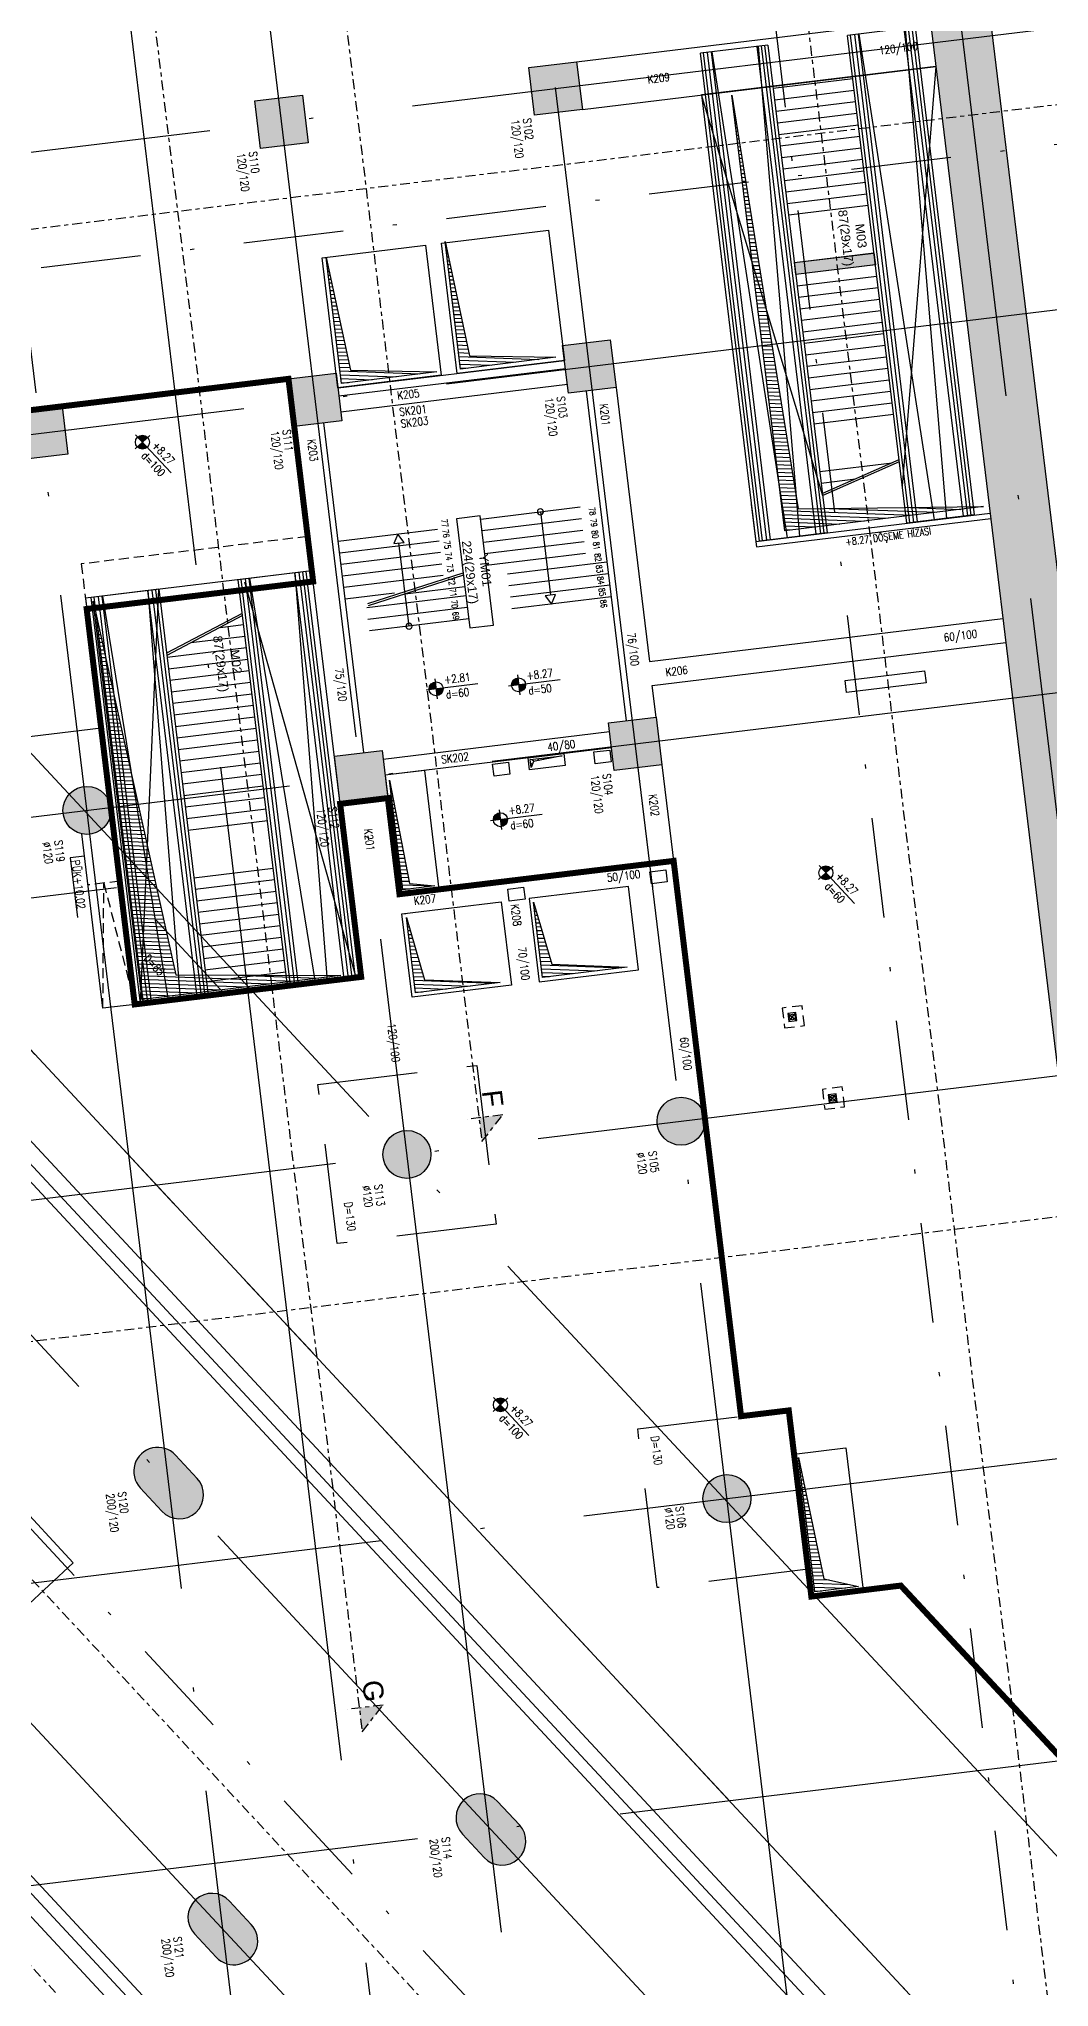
# Model space of a CAD drawing. Header units: millimetres. Extents: x 400392 to 401301, y 4543945 to 4544121.
# Drawn here: x 400455.02 to 400480.26, y 4544036.97 to 4544085.66 of the extents above; entities that cross this region are included whole.
import ezdxf
from ezdxf.enums import TextEntityAlignment as Align

# ---------------------------------------------------------------- set-up
doc = ezdxf.new("R2010")
doc.units = ezdxf.units.MM
for name, pattern in [('ACAD_ISO07W100', [3, 0, -3]), ('AKS', [3, 2.5, -0.25, 0, -0.25]), ('CENTER', [2, 1.25, -0.25, 0.25, -0.25]), ('CIZGI', [0.4, 0.25, -0.15]), ('CONTINU', [0]), ('DASHDOT2', [0.5, 0.25, -0.125, 0, -0.125]), ('HIDDEN', [0.375, 0.25, -0.125])]:
    doc.linetypes.add(name, pattern=pattern)
doc.layers.add('A-DETL', color=90, linetype='Continuous', lineweight=15)
for name, color, linetype in [('aks prota', 2, 'AKS'), ('boşluk prota', 2, 'Continuous'), ('boşluk taraması prota', 252, 'Continuous'), ('kesit prota', 1, 'Continuous'), ('kesit tarama prota', 252, 'Continuous'), ('kiriş boyutu prota', 6, 'Continuous'), ('kiriş prota', 6, 'Continuous'), ('kolon prota', 1, 'Continuous'), ('kolon tarama prota', 252, 'Continuous'), ('lkolon prota', 4, 'Continuous'), ('merdiven prota', 2, 'Continuous'), ('metraj prota', 2, 'Continuous'), ('not prota', 2, 'Continuous'), ('perde prota', 1, 'Continuous'), ('PRT-AL-TUNEL_EKSENI', 14, 'DASHDOT2'), ('PRT-MI-a_fit_drainage', 10, 'Continuous'), ('PRT-MI-ad_dim', 8, 'Continuous'), ('prt-s-taxis', 7, 'Continuous'), ('skesit prota', 7, 'Continuous'), ('st-s_level (kot)', 6, 'Continuous'), ('st-s_levelmark (kot işareti)', 4, 'Continuous'), ('st_s_not çizgisi', 4, 'CIZGI'), ('st_s_ölçü', 4, 'Continuous'), ('temel prota', 6, 'Continuous'), ('tkesit prota', 7, 'Continuous'), ('tkolon prota', 6, 'Continuous'), ('tnot prota', 4, 'Continuous')]:
    doc.layers.add(name, color=color, linetype=linetype)
doc.styles.add('Arial', font='Arial.ttf')
doc.styles.add('OLCU', font='romanstw.shx')
doc.styles.add('PRT-MI-a_Arial', font='Arial.ttf', dxfattribs={"height": 30})
doc.styles.add('TKIRIS', font='romanstw.shx')
doc.styles.add('tkolon', font='romanstw.shx')
doc.styles.add('TNOT', font='romanstw.shx', dxfattribs={"width": 0.8, "height": 250})

# ---------------------------------------------------------------- blocks, each defined once
blk = doc.blocks.new('Stair_Anotation')
at = {"color": 0, "style": 'PRT-MI-a_Arial'}
blk.add_attdef('M.ADI', text='', height=0.2, dxfattribs=at).set_placement((0, 0), align=Align.BOTTOM_CENTER)
blk.add_attdef('BAS.SAYI-(EN-RIHT)', text='', height=0.2, dxfattribs=at).set_placement((0, -0.08), align=Align.TOP_CENTER)
blk = doc.blocks.new('*U88')
at = {"layer": 'metraj prota', "color": 4}
blk.add_lwpolyline([(-232, 0), (-209.5, 13), (-209.5, -13)], close=True, dxfattribs=at)
blk.add_lwpolyline([(0, 0), (-209.5, 0)], dxfattribs=at)
blk.add_circle((0, 0), 7.5, dxfattribs=at)
blk = doc.blocks.new('*U89')
at = {"layer": 'metraj prota', "color": 4}
blk.add_lwpolyline([(-232.3, 0), (-209.8, 13), (-209.8, -13)], close=True, dxfattribs=at)
blk.add_lwpolyline([(0, 0), (-209.8, 0)], dxfattribs=at)
blk.add_circle((0, 0), 7.5, dxfattribs=at)
blk = doc.blocks.new('A$C48E027B0')
at = {"color": 253}
blk.add_line((-2321.8, 33.7), (-2321.8, -136.3), dxfattribs=at)
blk.add_lwpolyline([(-1299.4, 33.7), (-1299.4, -136.3)], dxfattribs=at)
at = {"layer": 'st_s_ölçü', "color": 252, "ltscale": 0.1}
for points in [[(-2321.8, 33.7), (-1299.4, 33.7)], [(-1299.4, 26.2), (-2321.8, 26.2)], [(-2321.8, 16.4), (-1299.4, 16.4)], [(-1299.4, 6.2), (-2321.8, 6.2)], [(-2321.8, 6.2), (-1299.4, -36.3)], [(-1299.4, -66.3), (-2321.8, -107)], [(-1299.4, -108.8), (-2321.8, -108.8)], [(-2321.8, -119.1), (-1299.4, -119.1)], [(-1299.4, -128.8), (-2321.8, -128.8)], [(-1299.4, -136.3), (-2321.8, -136.3)]]:
    blk.add_lwpolyline(points, dxfattribs=at)
blk = doc.blocks.new('yürüyen mer 4')
at = {"color": 253}
blk.add_line((53984.2, 3429.1), (53984.2, 3599.1), dxfattribs=at)
blk.add_lwpolyline([(52756.3, 3429.1), (52756.3, 3599.1)], dxfattribs=at)
at = {"layer": 'st_s_ölçü', "color": 252, "ltscale": 0.1}
for points in [[(52756.3, 3599.1), (53984.2, 3599.1)], [(52756.3, 3591.6), (53984.2, 3591.6)], [(53984.2, 3581.8), (52756.3, 3581.8)], [(52756.3, 3571.6), (53984.2, 3571.6)], [(52756.3, 3529.1), (53984.2, 3569.8)], [(53984.2, 3453.6), (52756.3, 3499.1)], [(52756.3, 3456.6), (53984.2, 3456.6)], [(53984.2, 3446.3), (52756.3, 3446.3)], [(52756.3, 3436.6), (53984.2, 3436.6)], [(53984.2, 3429.1), (52756.3, 3429.1)]]:
    blk.add_lwpolyline(points, dxfattribs=at)
blk = doc.blocks.new('PLAN_KOT')
at = {"layer": 'st-s_levelmark (kot işareti)'}
h = blk.add_hatch(color=256, dxfattribs=at)
h.paths.add_polyline_path([(0, 17.5, 0.414214), (-17.5, 0), (0, 0)])
h.paths.add_polyline_path([(17.5, 0), (0, 0), (0, -17.5, 0.414214)])
for p, q in [((105, 0), (-25, 0)), ((0, 25), (0, -25))]:
    blk.add_line(p, q, dxfattribs=at)
blk.add_circle((0, 0), 17.5, dxfattribs=at)
at = {"layer": 'st-s_level (kot)', "color": 6, "style": 'OLCU', "width": 0.8}
for tag, p in [('KOT', (22.7, 9.8)), ('DÖŞEME_KALINLIĞI', (22.7, -27.6))]:
    blk.add_attdef(tag, p, '', height=20, dxfattribs=at)
blk = doc.blocks.new('YER SUZGECI_20x20')
at = {"color": 2}
blk.add_lwpolyline([(-20, 0), (0, 0), (0, 20), (-20, 20)], close=True, dxfattribs=at)
for points in [[(0, 20), (-20, 0)], [(-20, 20), (0, 0)]]:
    blk.add_lwpolyline(points, dxfattribs=at)
blk.add_circle((-10, 10), 7, dxfattribs=at)

msp = doc.modelspace()

# ---------------------------------------------------------------- hatches: boundary and pattern name
at = {"layer": 'boşluk taraması prota', "ltscale": 2}
h = msp.add_hatch(dxfattribs=at)
h.set_pattern_fill('ANSI31', color=256, scale=0.03, angle=-47.076006, style=0)
h.set_pattern_definition([(357.923994, (399689.16857, 4544258.52208), (0.003450452, 0.095187483), [])])
h.paths.add_polyline_path([(400473.98849, 4544073.91459), (400478.59023, 4544073.96423), (400473.65391, 4544073.36477), (400472.33232, 4544084.24763)])
h = msp.add_hatch(dxfattribs=at)
h.set_pattern_fill('ANSI31', color=256, scale=0.03, angle=-47.076006, style=0)
h.set_pattern_definition([(357.923994, (399681.0693, 4544262.56294), (0.003450452, 0.095187483), [])])
h.paths.add_polyline_path([(400465.78093, 4544077.73528), (400467.93661, 4544077.69929), (400465.55464, 4544077.40563), (400465.16801, 4544080.5894)])
h = msp.add_hatch(dxfattribs=at)
h.set_pattern_fill('ANSI31', color=256, scale=0.03, angle=-47.076006, style=0)
h.set_pattern_definition([(357.923994, (399678.09421, 4544262.20165), (0.003450452, 0.095187483), [])])
h.paths.add_polyline_path([(400462.80585, 4544077.37399), (400464.96153, 4544077.338), (400462.57956, 4544077.04434), (400462.1968, 4544080.19622)])
h = msp.add_hatch(dxfattribs=at)
h.set_pattern_fill('ANSI31', color=256, scale=0.03, angle=-47.076006, style=0)
h.set_pattern_definition([(357.923994, (399673.11378, 4544246.80757), (0.003450452, 0.095187483), [])])
h.paths.add_polyline_path([(400458.44139, 4544062.26174), (400462.53544, 4544062.24972), (400457.59912, 4544061.65027), (400456.37775, 4544071.60135)])
h = msp.add_hatch(dxfattribs=at)
h.set_pattern_fill('ANSI31', color=256, scale=0.03, angle=-47.076006, style=0)
h.set_pattern_definition([(321.924, (400496.98515, 4544103.59335), (0.05874127, 0.07498017), [])])
h.paths.add_polyline_path([(400468.09131, 4544067.7409), (400467.37512, 4544067.59696), (400467.32126, 4544067.44592), (400467.29715, 4544067.64446)])
h = msp.add_hatch(dxfattribs=at)
h.set_pattern_fill('ANSI31', color=256, scale=0.03, angle=-47.076006, style=0)
h.set_pattern_definition([(357.923994, (399679.63065, 4544249.54963), (0.003450452, 0.095187483), [])])
h.paths.add_polyline_path([(400464.27894, 4544064.55151), (400464.91017, 4544064.48877), (400464.116, 4544064.39233), (400463.78327, 4544067.1322)])
h = msp.add_hatch(dxfattribs=at)
h.set_pattern_fill('ANSI31', color=256, scale=0.03, angle=-47.076006, style=0)
h.set_pattern_definition([(357.923994, (399683.1203, 4544247.35807), (0.003450452, 0.095187483), [])])
h.paths.add_polyline_path([(400467.83194, 4544062.53041), (400469.98762, 4544062.49442), (400467.60564, 4544062.20077), (400467.37672, 4544064.08586)])
h = msp.add_hatch(dxfattribs=at)
h.set_pattern_fill('ANSI31', color=256, scale=0.03, angle=-47.076006, style=0)
h.set_pattern_definition([(357.923994, (399679.94364, 4544246.9723), (0.003450452, 0.095187483), [])])
h.paths.add_polyline_path([(400464.65528, 4544062.14464), (400466.81095, 4544062.10866), (400464.42898, 4544061.815), (400464.20006, 4544063.70009)])
h = msp.add_hatch(dxfattribs=at)
h.set_pattern_fill('ANSI31', color=256, scale=0.03, angle=-47.076006, style=0)
h.set_pattern_definition([(357.923994, (399689.92173, 4544231.9993), (0.003450452, 0.095187483), [])])
h.paths.add_polyline_path([(400474.63337, 4544047.17163), (400475.4997, 4544046.97688), (400474.40707, 4544046.84199), (400473.99925, 4544050.20028)])
at = {"layer": 'kesit tarama prota'}
h = msp.add_hatch(color=256, dxfattribs=at)
h.dxf.hatch_style = 1
h.paths.add_polyline_path([(400466.6107, 4544058.76604), (400466.0874, 4544058.09809), (400466.01507, 4544058.69371)])
h = msp.add_hatch(color=256, dxfattribs=at)
h.dxf.hatch_style = 1
h.paths.add_polyline_path([(400463.62092, 4544044.01479), (400463.09763, 4544043.34683), (400463.02529, 4544043.94246)])
at = {"layer": 'kolon tarama prota'}
h = msp.add_hatch(color=256, dxfattribs=at)
h.dxf.hatch_style = 1
h.paths.add_polyline_path([(400485.11839, 4544034.12161), (400477.13156, 4544099.89028), (400434.74297, 4544094.74268), (400434.9238, 4544093.25362), (400475.82333, 4544098.22039), (400483.38044, 4544035.9903)])
h = msp.add_hatch(color=256, dxfattribs=at)
h.dxf.hatch_style = 1
h.paths.add_polyline_path([(400468.45295, 4544085.08608), (400468.59761, 4544083.89483), (400467.40636, 4544083.75017), (400467.2617, 4544084.94142)])
h = msp.add_hatch(color=256, dxfattribs=at)
h.dxf.hatch_style = 1
h.paths.add_polyline_path([(400461.60327, 4544084.25427), (400461.74793, 4544083.06302), (400460.55668, 4544082.91835), (400460.41202, 4544084.1096)])
h = msp.add_hatch(color=256, dxfattribs=at)
h.dxf.hatch_style = 1
h.paths.add_polyline_path([(400475.91956, 4544080.00817), (400475.88339, 4544080.30598), (400473.89798, 4544080.06487), (400473.93414, 4544079.76706)])
h = msp.add_hatch(color=256, dxfattribs=at)
h.dxf.hatch_style = 1
h.paths.add_polyline_path([(400469.29681, 4544078.13713), (400469.44148, 4544076.94588), (400468.25023, 4544076.80122), (400468.10557, 4544077.99247)])
h = msp.add_hatch(color=256, dxfattribs=at)
h.dxf.hatch_style = 1
h.paths.add_polyline_path([(400462.44714, 4544077.30532), (400462.5918, 4544076.11407), (400461.40055, 4544075.96941), (400461.25589, 4544077.16065)])
h = msp.add_hatch(color=256, dxfattribs=at)
h.dxf.hatch_style = 1
h.paths.add_polyline_path([(400455.59746, 4544076.4735), (400455.74212, 4544075.28226), (400454.55087, 4544075.13759), (400454.40621, 4544076.32884)])
h = msp.add_hatch(color=256, dxfattribs=at)
h.dxf.hatch_style = 1
h.paths.add_polyline_path([(400470.44206, 4544068.70641), (400470.58673, 4544067.51517), (400469.39548, 4544067.3705), (400469.25081, 4544068.56175)])
h = msp.add_hatch(color=256, dxfattribs=at)
h.dxf.hatch_style = 1
h.paths.add_polyline_path([(400463.59239, 4544067.8746), (400463.73705, 4544066.68335), (400462.5458, 4544066.53869), (400462.40114, 4544067.72994)])
h = msp.add_hatch(color=256, dxfattribs=at)
h.dxf.hatch_style = 1
edge = h.paths.add_edge_path()
edge.add_arc((400456.21941, 4544066.37483), 0.6, -47.076006, 312.923994)
h = msp.add_hatch(color=256, dxfattribs=at)
h.dxf.hatch_style = 1
edge = h.paths.add_edge_path()
edge.add_arc((400471.06402, 4544058.60774), 0.6, -47.076006, 312.923994)
h = msp.add_hatch(color=256, dxfattribs=at)
h.dxf.hatch_style = 1
edge = h.paths.add_edge_path()
edge.add_arc((400464.21427, 4544057.77655), 0.6, -47.076006, 312.923994)
h = msp.add_hatch(color=256, dxfattribs=at)
h.dxf.hatch_style = 1
edge = h.paths.add_edge_path()
edge.add_arc((400457.9885, 4544049.85676), 0.6, 42.923994, 222.923994)
edge.add_line((400457.54914, 4544049.44815), (400458.09397, 4544048.86234))
edge.add_arc((400458.53332, 4544049.27096), 0.6, 222.923994, 402.923994)
edge.add_line((400458.97268, 4544049.67957), (400458.42785, 4544050.26538))
h = msp.add_hatch(color=256, dxfattribs=at)
h.dxf.hatch_style = 1
edge = h.paths.add_edge_path()
edge.add_arc((400472.20927, 4544049.17703), 0.6, -47.076006, 312.923994)
h = msp.add_hatch(color=256, dxfattribs=at)
h.dxf.hatch_style = 1
edge = h.paths.add_edge_path()
edge.add_arc((400466.04072, 4544041.19881), 0.6, 42.923994, 222.923994)
edge.add_line((400465.60137, 4544040.7902), (400466.14619, 4544040.20439))
edge.add_arc((400466.58554, 4544040.61301), 0.6, 222.923994, 402.923994)
edge.add_line((400467.0249, 4544041.02162), (400466.48007, 4544041.60743))
h = msp.add_hatch(color=256, dxfattribs=at)
h.dxf.hatch_style = 1
edge = h.paths.add_edge_path()
edge.add_arc((400459.34213, 4544038.71006), 0.6, 42.923994, 222.923994)
edge.add_line((400458.90278, 4544038.30145), (400459.4476, 4544037.71564))
edge.add_arc((400459.88696, 4544038.12426), 0.6, 222.923994, 402.923994)
edge.add_line((400460.32631, 4544038.53287), (400459.78149, 4544039.11868))

# ---------------------------------------------------------------- linework, layer by layer
at = {"layer": 'A-DETL', "color": 1, "lineweight": 5}
msp.add_lwpolyline([(400410.49797, 4544108.04135), (400518.40627, 4543992.01566)], dxfattribs=at)
at = {"layer": 'aks prota', "ltscale": 10}
for p, q in [((400524.75998, 4543992.59926), (400411.76442, 4544114.0949)), ((400517.51063, 4543985.85709), (400404.51506, 4544107.35273)), ((400490.07415, 4543987.09137), (400475.9776, 4544103.17131)), ((400512.67773, 4543981.36231), (400399.68216, 4544102.85794)), ((400478.19815, 4543999.86073), (400465.80236, 4544101.93564)), ((400470.20358, 4544008.45669), (400458.95268, 4544101.10383)), ((400466.2063, 4544012.75467), (400455.52784, 4544100.68792)), ((400462.20901, 4544017.05265), (400452.103, 4544100.27202)), ((400434.47543, 4544080.3555), (400480.83484, 4544085.98531)), ((400435.3193, 4544073.40655), (400481.67871, 4544079.03636)), ((400436.46455, 4544063.97584), (400482.82396, 4544069.60564)), ((400437.60972, 4544054.54574), (400483.96914, 4544060.17554)), ((400438.75505, 4544045.1144), (400485.11446, 4544050.74421)), ((400439.65919, 4544037.6691), (400486.01861, 4544043.29891))]:
    msp.add_line(p, q, dxfattribs=at)
at = {"layer": 'boşluk prota', "ltscale": 0.05}
for points in [[(400473.98849, 4544073.91459), (400478.61745, 4544073.96753), (400473.65391, 4544073.36477), (400472.33232, 4544084.24763)], [(400465.78093, 4544077.73528), (400467.93661, 4544077.69929), (400465.55464, 4544077.40563), (400465.16801, 4544080.5894)], [(400462.80585, 4544077.37399), (400464.96153, 4544077.338), (400462.57956, 4544077.04434), (400462.1968, 4544080.19622)], [(400458.44167, 4544062.26177), (400462.56266, 4544062.25303), (400457.59912, 4544061.65027), (400456.37775, 4544071.60135)], [(400468.09131, 4544067.7409), (400467.37512, 4544067.59696), (400467.32126, 4544067.44592), (400467.29715, 4544067.64446)], [(400464.27894, 4544064.55151), (400464.91017, 4544064.48877), (400464.116, 4544064.39233), (400463.78327, 4544067.1322)], [(400467.83194, 4544062.53041), (400469.71913, 4544062.46132), (400467.60564, 4544062.20077), (400467.37672, 4544064.08586)], [(400464.65528, 4544062.14464), (400466.54247, 4544062.07556), (400464.42898, 4544061.815), (400464.20006, 4544063.70009)], [(400474.63337, 4544047.17163), (400475.4997, 4544046.97688), (400474.40707, 4544046.84199), (400473.99925, 4544050.20028)]]:
    msp.add_lwpolyline(points, close=True, dxfattribs=at)
at = {"layer": 'kesit prota', "linetype": 'HIDDEN'}
msp.add_lwpolyline([(400457.03848, 4544064.60749), (400456.24432, 4544064.51105)], dxfattribs=at)
at = {"layer": 'kiriş prota'}
for p, q in [((400410.37002, 4544105.90296), (400513.54569, 4543994.9659)), ((400400.70421, 4544096.91339), (400503.84584, 4543986.01295)), ((400468.69203, 4544076.85487), (400469.69261, 4544068.6154)), ((400468.69203, 4544076.85487), (400469.69261, 4544068.6154)), ((400469.44148, 4544076.94588), (400470.27329, 4544070.0962)), ((400463.14075, 4544067.81976), (400462.14016, 4544076.05922)), ((400470.27329, 4544070.0962), (400479.10838, 4544071.16912))]:
    msp.add_line(p, q, dxfattribs=at)
for points in [[(400468.45295, 4544085.08608), (400477.28804, 4544086.159)], [(400468.59761, 4544083.89483), (400477.4327, 4544084.96775)], [(400477.4327, 4544084.96775), (400471.57573, 4544084.25649), (400472.93116, 4544073.09504), (400478.78813, 4544073.8063)], [(400462.49235, 4544076.93302), (400468.15078, 4544077.62017)], [(400462.51646, 4544076.73448), (400468.17489, 4544077.42163)], [(400462.51646, 4544076.73448), (400468.17489, 4544077.42163)], [(400462.56468, 4544076.3374), (400468.22311, 4544077.02455)], [(400461.73431, 4544073.22104), (400461.40055, 4544075.96941)], [(400466.04861, 4544073.73703), (400465.45299, 4544073.6647), (400465.78451, 4544070.93471), (400466.38014, 4544071.00704), (400466.04861, 4544073.73703)], [(400472.8188, 4544074.02029), (400472.9473, 4544072.96208), (400478.80427, 4544073.67334)], [(400470.44206, 4544068.70641), (400470.34562, 4544069.50058), (400479.18071, 4544070.5735)], [(400469.27812, 4544068.33693), (400463.61969, 4544067.64978)], [(400469.32634, 4544067.93984), (400463.66791, 4544067.25269)], [(400464.02879, 4544064.281), (400470.28284, 4544065.04048), (400469.9911, 4544067.44283)], [(400470.58673, 4544067.51517), (400471.65957, 4544058.68069)], [(400475.17932, 4544050.44456), (400475.61126, 4544046.88771), (400474.31958, 4544046.73061), (400473.88765, 4544050.28746), (400475.16943, 4544050.44312)]]:
    msp.add_lwpolyline(points, dxfattribs=at)
for points in [[(400467.75537, 4544080.87625), (400468.15078, 4544077.62017), (400465.47041, 4544077.29467), (400465.075, 4544080.55075)], [(400464.67797, 4544080.50254), (400465.07312, 4544077.24862), (400462.49208, 4544076.93518), (400462.09693, 4544080.1891)], [(400456.17982, 4544071.67804), (400457.4126, 4544061.52688), (400463.071, 4544062.21403), (400461.83822, 4544072.36519)], [(400463.66791, 4544067.25269), (400464.02879, 4544064.281), (400465.02159, 4544064.40157), (400464.66071, 4544067.37326)], [(400468.13492, 4544067.79657), (400468.17109, 4544067.49875), (400467.27765, 4544067.39026), (400467.24149, 4544067.68807)], [(400467.26527, 4544064.17413), (400467.51843, 4544062.08944), (400470.00023, 4544062.39083), (400469.74707, 4544064.47551)], [(400466.57038, 4544064.08974), (400466.82354, 4544062.00505), (400464.34177, 4544061.70367), (400464.08861, 4544063.78836)], [(400454.38031, 4544049.18443), (400455.87857, 4544047.57346), (400454.04793, 4544045.87089), (400452.54967, 4544047.48186)]]:
    msp.add_lwpolyline(points, close=True, dxfattribs=at)
at = {"layer": 'kiriş prota', "linetype": 'HIDDEN'}
msp.add_lwpolyline([(400461.87094, 4544072.09594), (400461.73431, 4544073.22104), (400456.0759, 4544072.5339), (400456.21253, 4544071.40879)], dxfattribs=at)
at = {"layer": 'kiriş prota', "color": 3, "linetype": 'ACAD_ISO07W100', "ltscale": 5}
for points in [[(400462.5458, 4544066.53869), (400463.61864, 4544057.70421)], [(400463.73705, 4544066.68335), (400464.80989, 4544057.84888)], [(400464.08861, 4544063.78836), (400470.34266, 4544064.54784), (400470.9927, 4544059.19504)]]:
    msp.add_lwpolyline(points, dxfattribs=at)
at = {"layer": 'kolon prota', "color": 1}
for points in [[(400468.45295, 4544085.08608), (400468.59761, 4544083.89483), (400467.40636, 4544083.75017), (400467.2617, 4544084.94142)], [(400461.60327, 4544084.25427), (400461.74793, 4544083.06302), (400460.55668, 4544082.91835), (400460.41202, 4544084.1096)], [(400469.29681, 4544078.13713), (400469.44148, 4544076.94588), (400468.25023, 4544076.80122), (400468.10557, 4544077.99247)], [(400462.44714, 4544077.30532), (400462.5918, 4544076.11407), (400461.40055, 4544075.96941), (400461.25589, 4544077.16065)], [(400455.59746, 4544076.4735), (400455.74212, 4544075.28226), (400454.55087, 4544075.13759), (400454.40621, 4544076.32884)], [(400470.44206, 4544068.70641), (400470.58673, 4544067.51517), (400469.39548, 4544067.3705), (400469.25081, 4544068.56175)], [(400463.59239, 4544067.8746), (400463.73705, 4544066.68335), (400462.5458, 4544066.53869), (400462.40114, 4544067.72994)]]:
    msp.add_lwpolyline(points, close=True, dxfattribs=at)
for points in [[(400458.42785, 4544050.26538, 1), (400457.54914, 4544049.44815), (400458.09397, 4544048.86234, 1), (400458.97268, 4544049.67957)], [(400466.48007, 4544041.60743, 1), (400465.60137, 4544040.7902), (400466.14619, 4544040.20439, 1), (400467.0249, 4544041.02162)], [(400459.78149, 4544039.11868, 1), (400458.90278, 4544038.30145), (400459.4476, 4544037.71564, 1), (400460.32631, 4544038.53287)]]:
    msp.add_lwpolyline(points, format="xyb", close=True, dxfattribs=at)
for centre in [(400456.21941, 4544066.37483), (400471.06402, 4544058.60774), (400464.21427, 4544057.77655), (400472.20927, 4544049.17703)]:
    msp.add_circle(centre, 0.6, dxfattribs=at)
at = {"layer": 'merdiven prota', "color": 4}
for p, q in [((400477.4327, 4544084.96775), (400476.59108, 4544074.47839)), ((400474.60391, 4544074.23707), (400471.57573, 4544084.25649)), ((400462.94686, 4544062.19895), (400460.16041, 4544072.07978))]:
    msp.add_line(p, q, dxfattribs=at)
at = {"layer": 'merdiven prota', "linetype": 'HIDDEN', "ltscale": 10}
for p, q in [((400466.05836, 4544073.65676), (400469.03648, 4544074.01842)), ((400466.09332, 4544073.36887), (400469.07144, 4544073.73053)), ((400462.4993, 4544073.10187), (400465.47742, 4544073.46353)), ((400466.12828, 4544073.08099), (400469.1064, 4544073.44265)), ((400462.53426, 4544072.81399), (400465.51238, 4544073.17565)), ((400462.56922, 4544072.5261), (400465.54734, 4544072.88776)), ((400466.16324, 4544072.7931), (400469.14136, 4544073.15476)), ((400466.1982, 4544072.50522), (400469.17632, 4544072.86688)), ((400462.60418, 4544072.23822), (400465.5823, 4544072.59988)), ((400462.63914, 4544071.95035), (400465.61726, 4544072.312)), ((400462.6741, 4544071.66245), (400463.90499, 4544071.81192)), ((400464.17324, 4544071.78934), (400465.66338, 4544071.9703)), ((400459.54515, 4544070.94802), (400460.13511, 4544071.01967)), ((400458.21962, 4544070.20279), (400460.20503, 4544070.4439)), ((400458.81906, 4544070.56772), (400460.17007, 4544070.73178)), ((400458.25458, 4544069.91491), (400460.23999, 4544070.15601)), ((400458.28954, 4544069.62702), (400460.27495, 4544069.86813)), ((400458.3245, 4544069.33914), (400460.30991, 4544069.58024)), ((400458.35946, 4544069.05125), (400460.34487, 4544069.29236)), ((400458.39442, 4544068.76337), (400460.37983, 4544069.00447)), ((400458.42938, 4544068.47548), (400460.41479, 4544068.71659)), ((400458.46434, 4544068.1876), (400460.44975, 4544068.4287)), ((400458.4993, 4544067.89971), (400460.48471, 4544068.14082)), ((400458.53426, 4544067.61183), (400460.51968, 4544067.85293)), ((400458.56922, 4544067.32394), (400460.55464, 4544067.56505)), ((400458.60418, 4544067.03606), (400460.5896, 4544067.27716)), ((400458.63914, 4544066.74817), (400460.62456, 4544066.98928)), ((400458.6741, 4544066.46029), (400460.65952, 4544066.70139)), ((400458.70906, 4544066.1724), (400460.69448, 4544066.41351)), ((400458.74402, 4544065.88452), (400460.72944, 4544066.12562)), ((400458.88869, 4544064.69327), (400460.8741, 4544064.93437)), ((400458.92365, 4544064.40538), (400460.90906, 4544064.64649)), ((400458.95861, 4544064.1175), (400460.94402, 4544064.3586)), ((400458.99357, 4544063.82961), (400460.97898, 4544064.07072)), ((400459.02853, 4544063.54173), (400461.01394, 4544063.78283)), ((400459.06349, 4544063.25384), (400461.0489, 4544063.49495)), ((400459.09845, 4544062.96596), (400461.08386, 4544063.20706)), ((400459.13341, 4544062.67807), (400461.11882, 4544062.91918)), ((400459.16837, 4544062.39019), (400461.15378, 4544062.63129)), ((400459.20333, 4544062.1023), (400461.18874, 4544062.34341))]:
    msp.add_line(p, q, dxfattribs=at)
for points in [[(400473.36875, 4544084.42285), (400475.35416, 4544084.66396)], [(400473.40371, 4544084.13497), (400475.38912, 4544084.37607)], [(400473.43867, 4544083.84708), (400475.42408, 4544084.08819)], [(400473.47363, 4544083.5592), (400475.45904, 4544083.8003)], [(400473.50859, 4544083.27131), (400475.49401, 4544083.51242)], [(400473.54355, 4544082.98343), (400475.52897, 4544083.22453)], [(400473.57851, 4544082.69554), (400475.56393, 4544082.93665)], [(400473.61347, 4544082.40766), (400475.59889, 4544082.64876)], [(400473.64843, 4544082.11977), (400475.63385, 4544082.36088)], [(400473.68339, 4544081.83189), (400475.66881, 4544082.07299)], [(400473.71835, 4544081.544), (400475.70377, 4544081.78511)], [(400473.75331, 4544081.25612), (400475.73873, 4544081.49722)], [(400473.89622, 4544080.06466), (400475.88163, 4544080.30576)], [(400473.93118, 4544079.77677), (400475.91659, 4544080.01788)], [(400473.96614, 4544079.48889), (400475.95155, 4544079.72999)], [(400474.0011, 4544079.201), (400475.98651, 4544079.44211)], [(400474.03606, 4544078.91312), (400476.02147, 4544079.15422)], [(400474.07102, 4544078.62523), (400476.05643, 4544078.86634)], [(400474.10598, 4544078.33735), (400476.09139, 4544078.57845)], [(400474.14094, 4544078.04946), (400476.12635, 4544078.29057)], [(400474.1759, 4544077.76158), (400476.16131, 4544078.00268)], [(400474.21086, 4544077.47369), (400476.19627, 4544077.7148)], [(400474.24582, 4544077.18581), (400476.23123, 4544077.42691)], [(400474.28078, 4544076.89792), (400476.26619, 4544077.13903)], [(400474.31574, 4544076.61004), (400476.30115, 4544076.85114)], [(400474.3507, 4544076.32215), (400476.33611, 4544076.56326)], [(400474.38566, 4544076.03427), (400476.37107, 4544076.27537)], [(400474.53032, 4544074.84302), (400476.34311, 4544075.06316)], [(400476.50944, 4544075.13595), (400474.59641, 4544074.29882)], [(400476.51574, 4544075.08412), (400474.6027, 4544074.247)], [(400474.56528, 4544074.55513), (400475.41909, 4544074.65882)], [(400465.61308, 4544072.30579), (400462.70483, 4544071.36875)], [(400465.62841, 4544072.2582), (400462.72017, 4544071.32116)], [(400469.21151, 4544072.57712), (400466.23316, 4544072.21736)], [(400469.24647, 4544072.28924), (400466.26812, 4544071.92948)], [(400469.28143, 4544072.00135), (400466.30308, 4544071.64159)], [(400460.10157, 4544071.2959), (400458.20736, 4544070.30377)], [(400465.69192, 4544071.73527), (400462.71357, 4544071.37552)], [(400465.72232, 4544071.44684), (400462.74397, 4544071.08708)], [(400469.31667, 4544071.71112), (400466.33832, 4544071.35136)], [(400460.10801, 4544071.24283), (400458.2138, 4544070.2507)], [(400465.75728, 4544071.15894), (400462.77893, 4544070.79918)]]:
    msp.add_lwpolyline(points, dxfattribs=at)
at = {"layer": 'merdiven prota', "color": 4}
msp.add_lwpolyline([(400457.55844, 4544061.54567), (400458.01343, 4544071.90071)], dxfattribs=at)
at = {"layer": 'merdiven prota', "color": 4, "linetype": 'HIDDEN'}
msp.add_lwpolyline([(400456.61844, 4544061.43044), (400456.6414, 4544064.55927), (400457.4126, 4544061.52687)], dxfattribs=at)
at = {"layer": 'not prota', "ltscale": 0.1}
msp.add_lwpolyline([(400456.1565, 4544065.2342), (400455.80179, 4544065.19112), (400455.98262, 4544063.70206)], dxfattribs=at)
at = {"layer": 'perde prota'}
for points in [[(400485.11839, 4544034.12161), (400477.13156, 4544099.89028), (400434.74297, 4544094.74268), (400434.9238, 4544093.25362), (400475.82333, 4544098.22039), (400483.38044, 4544035.9903)], [(400475.88339, 4544080.30598), (400475.91956, 4544080.00817), (400473.93414, 4544079.76706), (400473.89798, 4544080.06487)]]:
    msp.add_lwpolyline(points, close=True, dxfattribs=at)
msp.add_lwpolyline([(400457.4126, 4544061.52688), (400456.61844, 4544061.43044), (400456.0891, 4544065.78915)], dxfattribs=at)
at = {"layer": 'PRT-AL-TUNEL_EKSENI', "ltscale": 10}
for p, q in [((400408.06651, 4544110.65571), (400521.06208, 4543989.16007)), ((400402.09861, 4544105.10534), (400515.09418, 4543983.6097)), ((400484.74443, 4543992.82201), (400471.41115, 4544102.61677)), ((400434.82426, 4544077.48303), (400481.18367, 4544083.11283))]:
    msp.add_line(p, q, dxfattribs=at)
at = {"layer": 'PRT-MI-a_fit_drainage', "color": 2, "linetype": 'CIZGI'}
for points in [[(400474.14833, 4544060.9983), (400474.08805, 4544061.49465), (400473.5917, 4544061.43438), (400473.65197, 4544060.93802)], [(400475.15149, 4544058.96723), (400475.09122, 4544059.46358), (400474.59486, 4544059.40331), (400474.65514, 4544058.90695)]]:
    msp.add_lwpolyline(points, close=True, dxfattribs=at)
at = {"layer": 'skesit prota', "linetype": 'CENTER', "ltscale": 0.2}
for p, q in [((400466.6107, 4544058.76604), (400465.71726, 4544058.65755)), ((400466.0874, 4544058.09809), (400466.6107, 4544058.76604)), ((400463.62092, 4544044.01479), (400462.72748, 4544043.90629)), ((400463.09763, 4544043.34683), (400463.62092, 4544044.01479))]:
    msp.add_line(p, q, dxfattribs=at)
for points in [[(400485.58366, 4544084.6312), (400436.7276, 4544078.6982), (400404.7188, 4544113.11486)], [(400398.29358, 4544107.95855), (400511.87586, 4543985.83206)], [(400471.97693, 4544104.59036), (400486.28628, 4543986.75803)], [(400460.60911, 4544103.20987), (400466.0874, 4544058.09809)], [(400455.89745, 4544102.6377), (400463.09763, 4544043.34683)], [(400455.89745, 4544102.6377), (400463.09763, 4544043.34683)], [(400490.16117, 4544057.39099), (400425.27317, 4544049.51111)], [(400438.4103, 4544055.13643), (400492.18794, 4543997.31338)]]:
    msp.add_lwpolyline(points, dxfattribs=at)
at = {"layer": 'st_s_ölçü', "color": 3, "linetype": 'CIZGI', "lineweight": 30, "ltscale": 50, "const_width": 0.15}
msp.add_lwpolyline([(400482.8677, 4544040.21253), (400476.55335, 4544047.00188), (400474.31991, 4544046.72799), (400473.88761, 4544050.2877), (400473.88784, 4544050.28749), (400473.75504, 4544051.37944), (400472.56379, 4544051.23477), (400470.87846, 4544065.11282), (400464.02879, 4544064.281), (400463.73705, 4544066.68335), (400462.5458, 4544066.53869), (400463.07098, 4544062.21404), (400457.4126, 4544061.52687), (400456.21251, 4544071.40879), (400461.87092, 4544072.09594), (400461.25438, 4544077.16047), (400448.74778, 4544075.64169), (400446.4392, 4544094.65203)], dxfattribs=at)
at = {"layer": 'temel prota', "color": 5}
for p, q in [((400409.85743, 4544105.42624), (400513.03311, 4543994.48919)), ((400410.07711, 4544105.63055), (400513.25279, 4543994.69349)), ((400400.99712, 4544097.1858), (400504.13874, 4543986.28536)), ((400401.21679, 4544097.39011), (400504.35842, 4543986.48967))]:
    msp.add_line(p, q, dxfattribs=at)
for points in [[(400477.14984, 4544069.86249), (400477.18601, 4544069.56468), (400475.2006, 4544069.32357), (400475.16443, 4544069.62138)], [(400468.88565, 4544067.83596), (400469.28273, 4544067.88418), (400469.3189, 4544067.58637), (400468.92181, 4544067.53815)], [(400470.2871, 4544064.83953), (400470.68418, 4544064.88775), (400470.72034, 4544064.58994), (400470.32326, 4544064.54172)]]:
    msp.add_lwpolyline(points, close=True, dxfattribs=at)
at = {"layer": 'temel prota', "linetype": 'HIDDEN', "ltscale": 10}
for points in [[(400456.57393, 4544068.43258), (400453.9929, 4544068.11914), (400454.47511, 4544064.14831), (400457.05619, 4544064.46176)], [(400459.65079, 4544061.79868), (400457.03849, 4544064.60749)], [(400465.95858, 4544060.00307), (400466.44079, 4544056.03224), (400462.46996, 4544055.55003), (400461.98775, 4544059.52085), (400465.95858, 4544060.00307)]]:
    msp.add_lwpolyline(points, dxfattribs=at)
at = {"layer": 'temel prota', "color": 5}
for points in [[(400466.35424, 4544067.52855), (400466.75133, 4544067.57677), (400466.78749, 4544067.27896), (400466.39041, 4544067.23074), (400466.35424, 4544067.52855)], [(400466.7332, 4544064.40795), (400467.13029, 4544064.45617), (400467.16645, 4544064.15836), (400466.76937, 4544064.11014), (400466.7332, 4544064.40795)]]:
    msp.add_lwpolyline(points, dxfattribs=at)
at = {"layer": 'temel prota', "lineweight": 30}
msp.add_lwpolyline([(400457.4126, 4544061.52687), (400459.65549, 4544061.79925)], dxfattribs=at)
at = {"layer": 'temel prota', "linetype": 'HIDDEN', "ltscale": 10}
msp.add_lwpolyline([(400473.75504, 4544051.37944), (400474.23725, 4544047.40861), (400470.46496, 4544046.95051), (400469.98275, 4544050.92134)], close=True, dxfattribs=at)

# ---------------------------------------------------------------- block references
at = {"xscale": 0.01, "yscale": 0.01, "zscale": 0.01, "rotation": 276.9239939588452}
for p in [(400464.15112, 4544049.25716), (400460.4781, 4544048.81111)]:
    msp.add_blockref('A$C48E027B0', p, dxfattribs=at)
at = {"layer": 'PRT-MI-a_fit_drainage', "color": 2, "xscale": 0.01, "yscale": 0.01, "zscale": 0.01, "rotation": 96.9239939588472}
for p in [(400473.93493, 4544061.32496), (400474.9381, 4544059.29389)]:
    msp.add_blockref('YER SUZGECI_20x20', p, dxfattribs=at)
at = {"layer": 'PRT-MI-ad_dim', "xscale": -0.01, "yscale": 0.01, "zscale": 0.01}
for name, p, rotation in [('*U89', (400467.54888, 4544073.83786), 276.8874666760134), ('*U88', (400464.26663, 4544070.97898), 96.88746667584529)]:
    msp.add_blockref(name, p, dxfattribs=dict(at, rotation=rotation))
at = {"layer": 'prt-s-taxis'}
ref = msp.add_blockref('Stair_Anotation', (400475.38425, 4544080.70392), dxfattribs=dict(at, xscale=-1.125, yscale=1.125, zscale=1.125, rotation=276.9239939242059))
ref.add_attrib('M.ADI', 'M03', dxfattribs={"layer": '0', "color": 0, "height": 0.225, "rotation": 276.923994, "style": 'PRT-MI-a_Arial'}).set_placement((400475.38315, 4544080.71291), align=Align.BOTTOM_CENTER)
ref.add_attrib('BAS.SAYI-(EN-RIHT)', '87(29x17)', dxfattribs={"layer": '0', "color": 0, "height": 0.225, "rotation": 276.923994, "style": 'PRT-MI-a_Arial'}).set_placement((400475.29468, 4544080.6949), align=Align.TOP_CENTER)
ref = msp.add_blockref('Stair_Anotation', (400465.99515, 4544072.34932), dxfattribs=dict(at, xscale=-1.125, yscale=1.125, zscale=1.125, rotation=276.9239939242059))
ref.add_attrib('M.ADI', 'YM01', dxfattribs={"layer": '0', "color": 0, "height": 0.225, "rotation": 276.923994, "style": 'PRT-MI-a_Arial'}).set_placement((400465.99406, 4544072.35831), align=Align.BOTTOM_CENTER)
ref.add_attrib('BAS.SAYI-(EN-RIHT)', '224(29x17)', dxfattribs={"layer": '0', "color": 0, "height": 0.225, "rotation": 276.923994, "style": 'PRT-MI-a_Arial'}).set_placement((400465.90558, 4544072.3403), align=Align.TOP_CENTER)
ref = msp.add_blockref('Stair_Anotation', (400459.76815, 4544070.06066), dxfattribs=dict(at, xscale=-1.125, yscale=1.125, zscale=1.125, rotation=276.9239939242059))
ref.add_attrib('M.ADI', 'M02', dxfattribs={"layer": '0', "color": 0, "height": 0.225, "rotation": 276.923994, "style": 'PRT-MI-a_Arial'}).set_placement((400459.76706, 4544070.06965), align=Align.BOTTOM_CENTER)
ref.add_attrib('BAS.SAYI-(EN-RIHT)', '87(29x17)', dxfattribs={"layer": '0', "color": 0, "height": 0.225, "rotation": 276.923994, "style": 'PRT-MI-a_Arial'}).set_placement((400459.67859, 4544070.05164), align=Align.TOP_CENTER)
at = {"layer": 'st-s_level (kot)', "linetype": 'CONTINU', "ltscale": 0.1, "xscale": 0.01, "yscale": 0.01, "zscale": 0.01}
for p, rotation, values in [((400457.60595, 4544075.57789), 312.9239939588403, {'KOT': '+8.27', 'DÖŞEME_KALINLIĞI': 'd=100'}), ((400464.94339, 4544069.41436), 6.923993958853108, {'KOT': '+2.81', 'DÖŞEME_KALINLIĞI': 'd=60'}), ((400467.00396, 4544069.51429), 6.923993958853108, {'KOT': '+8.27', 'DÖŞEME_KALINLIĞI': 'd=50'}), ((400466.55135, 4544066.14303), 6.923993958853108, {'KOT': '+8.27', 'DÖŞEME_KALINLIĞI': 'd=60'}), ((400474.68307, 4544064.81505), 312.9239939588403, {'KOT': '+8.27', 'DÖŞEME_KALINLIĞI': 'd=60'}), ((400466.54954, 4544051.51996), 312.9239939588403, {'KOT': '+8.27', 'DÖŞEME_KALINLIĞI': 'd=100'})]:
    msp.add_blockref('PLAN_KOT', p, dxfattribs=dict(at, rotation=rotation)).add_auto_attribs(values)
at = {"layer": 'st_s_ölçü', "linetype": 'CONTINU', "xscale": 0.01, "yscale": 0.01, "zscale": 0.01, "rotation": 96.92399395886369}
for p in [(400576.03072, 4543554.1766), (400572.35594, 4543553.73035)]:
    msp.add_blockref('yürüyen mer 4', p, dxfattribs=at)

# ---------------------------------------------------------------- texts
at = {"layer": 'kiriş boyutu prota', "ltscale": 0.05, "style": 'TKIRIS', "width": 0.8}
for s, rotation, p in [('120/100', 6.923994, (400476.97946, 4544085.48068)), ('76/100', 276.923994, (400469.91551, 4544069.98468)), ('60/100', 6.923994, (400478.46096, 4544070.7925)), ('75/120', 276.923994, (400462.61419, 4544069.09802)), ('40/80', 6.923994, (400468.41832, 4544068.04017)), ('50/100', 6.923994, (400470.04398, 4544064.78837)), ('70/100', 276.923994, (400467.18515, 4544062.12727)), ('120/100', 276.923994, (400463.94242, 4544060.08381)), ('60/100', 276.923994, (400471.23727, 4544059.88024))]:
    msp.add_text(s, height=0.2, rotation=rotation, dxfattribs=at).set_placement(p, align=Align.MIDDLE_RIGHT)
at = {"layer": 'kiriş prota', "ltscale": 0.05, "style": 'TKIRIS', "width": 0.8}
for s, rotation, p in [('K209', 6.923994, (400470.2293, 4544084.63915)), ('K205', 6.923994, (400463.97524, 4544076.74021)), ('SK201', 6.923994, (400464.02512, 4544076.32945)), ('SK203', 6.923994, (400464.06069, 4544076.03657)), ('K201', 276.923994, (400469.12837, 4544076.53804)), ('K203', 276.923994, (400461.82705, 4544075.65137)), ('K206', 6.923994, (400470.67906, 4544069.82568)), ('SK202', 6.923994, (400465.07295, 4544067.6426)), ('K202', 276.923994, (400470.35446, 4544066.78054)), ('K201', 276.923994, (400463.24274, 4544065.9169)), ('K207', 6.923994, (400464.389, 4544064.11032)), ('K208', 276.923994, (400466.9087, 4544064.0344))]:
    msp.add_text(s, height=0.2, rotation=rotation, dxfattribs=at).set_placement(p, align=Align.MIDDLE_LEFT)
at = {"layer": 'lkolon prota', "style": 'tkolon', "width": 0.8}
for s, p in [('120/120', (400466.81578, 4544083.62764)), ('120/120', (400459.9661, 4544082.79583)), ('120/120', (400467.65965, 4544076.6787)), ('120/120', (400460.80997, 4544075.84688)), ('120/120', (400468.8049, 4544067.24798)), ('120/120', (400461.95522, 4544066.41617)), ('%%C120', (400455.10694, 4544065.57285)), ('%%C120', (400469.95066, 4544057.81306)), ('%%C120', (400463.10017, 4544056.98794)), ('200/120', (400456.69731, 4544049.28893)), ('%%C120', (400470.64631, 4544048.93642)), ('200/120', (400464.78144, 4544040.65657)), ('200/120', (400458.08262, 4544038.16779))]:
    msp.add_text(s, height=0.2, rotation=276.923994, dxfattribs=at).set_placement(p)
at = {"layer": 'st-s_level (kot)', "color": 6, "style": 'OLCU', "width": 0.8}
for tag, p, rotation in [('D=85', (400457.62657, 4544062.66087), 312.923994), ('D=130', (400462.6464, 4544056.57812), 276.923994), ('D=130', (400470.30739, 4544050.72906), 276.923994)]:
    msp.add_attdef(tag, p, '', height=0.2, rotation=rotation, dxfattribs=at)
at = {"layer": 'st_s_not çizgisi', "ltscale": 0.05, "style": 'tkolon', "width": 0.8}
for s, height, rotation, p in [('78', 0.15, 278.921411, (400468.83169, 4544073.95228)), ('77', 0.15, 278.921411, (400465.14041, 4544073.65664)), ('76', 0.15, 278.921411, (400465.17194, 4544073.39698)), ('79', 0.15, 278.921411, (400468.86665, 4544073.6644)), ('80', 0.15, 278.921411, (400468.90161, 4544073.37651)), ('+8.27 DÖŞEME HİZASI', 0.18, 7.458884, (400475.17229, 4544073.07975)), ('75', 0.15, 278.921411, (400465.20628, 4544073.11422)), ('74', 0.15, 278.921411, (400465.24124, 4544072.82635)), ('81', 0.15, 278.921411, (400468.93657, 4544073.08863)), ('82', 0.15, 278.921411, (400468.97176, 4544072.79887)), ('73', 0.15, 278.921411, (400465.27739, 4544072.52863)), ('83', 0.15, 278.921411, (400469.00672, 4544072.51099)), ('72', 0.15, 278.921411, (400465.31702, 4544072.20694)), ('71', 0.15, 278.921411, (400465.35179, 4544071.91903)), ('84', 0.15, 278.921411, (400469.04168, 4544072.2231)), ('85', 0.15, 278.921411, (400469.07692, 4544071.93287)), ('70', 0.15, 278.921411, (400465.38657, 4544071.63112)), ('69', 0.15, 278.921411, (400465.42145, 4544071.3424)), ('86', 0.15, 278.921411, (400469.11198, 4544071.64261))]:
    msp.add_text(s, height=height, rotation=rotation, dxfattribs=at).set_placement(p, align=Align.MIDDLE_LEFT)
at = {"layer": 'tkesit prota', "style": 'Arial'}
for s, p in [('F', (400466.08539, 4544059.35895)), ('G', (400463.09561, 4544044.6077))]:
    msp.add_text(s, height=0.5, rotation=276.923994, dxfattribs=at).set_placement(p)
at = {"layer": 'tkolon prota', "style": 'tkolon', "width": 0.8}
for s, p in [('S102', (400467.11359, 4544083.66381)), ('S110', (400460.26392, 4544082.832)), ('S103', (400467.95746, 4544076.71486)), ('S111', (400461.10778, 4544075.88305)), ('S104', (400469.10271, 4544067.28415)), ('S112', (400462.25303, 4544066.45233)), ('S119', (400455.40336, 4544065.62052)), ('S105', (400470.24796, 4544057.85343)), ('S113', (400463.39828, 4544057.02162)), ('S120', (400456.99341, 4544049.33742)), ('S106', (400470.9238, 4544048.97012)), ('S114', (400465.07753, 4544040.70506)), ('S121', (400458.37871, 4544038.21628))]:
    msp.add_text(s, height=0.2, rotation=276.923994, dxfattribs=at).set_placement(p)
at = {"layer": 'tnot prota', "style": 'TNOT', "width": 0.8}
msp.add_text('PÜK+10.02', height=0.2, rotation=276.923992, dxfattribs=at).set_placement((400455.93158, 4544065.13539), align=Align.MIDDLE_LEFT)

doc.saveas('drawing.dxf')
